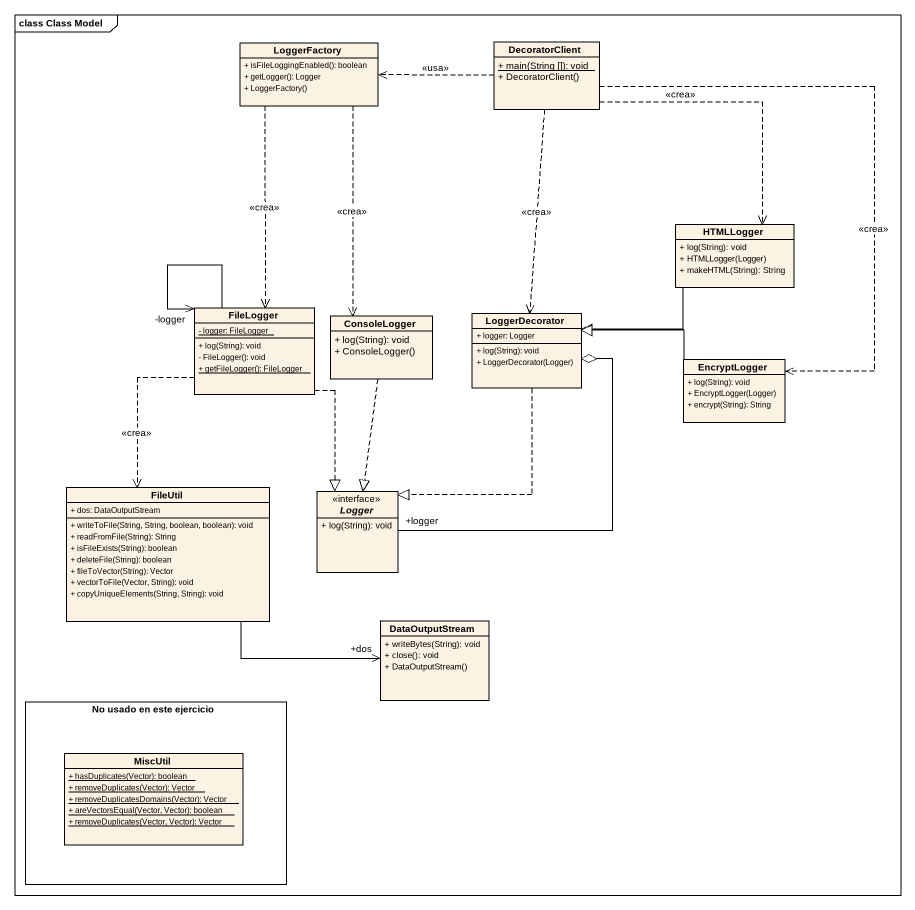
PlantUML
@startuml
mainframe class Class Model
hide circle
hide empty members
skinparam classAttributeIconSize 0
class LoggerFactory {
  + isFileLoggingEnabled(): boolean
  + getLogger(): Logger
  + LoggerFactory()
}
class DecoratorClient {
  {static} + main(String []): void
  + DecoratorClient()
}
class HTMLLogger {
  + log(String): void
  + HTMLLogger(Logger)
  + makeHTML(String): String
}
class FileLogger {
  {static} - logger: FileLogger
  + log(String): void
  - FileLogger(): void
  {static} + getFileLogger(): FileLogger
}
class ConsoleLogger {
  + log(String): void
  + ConsoleLogger()
}
class LoggerDecorator {
  + logger: Logger
  + log(String): void
  + LoggerDecorator(Logger)
}
class EncryptLogger {
  + log(String): void
  + EncryptLogger(Logger)
  + encrypt(String): String
}
class FileUtil {
  + dos: DataOutputStream
  + writeToFile(String, String, boolean, boolean): void
  + readFromFile(String): String
  + isFileExists(String): boolean
  + deleteFile(String): boolean
  + fileToVector(String): Vector
  + vectorToFile(Vector, String): void
  + copyUniqueElements(String, String): void
}
interface Logger {
  + log(String): void
}
class DataOutputStream {
  + writeBytes(String): void
  + close(): void
  + DataOutputStream()
}
rectangle "No usado en este ejercicio" as No_usado_en_este_ejercicio {
  class MiscUtil {
    {static} + hasDuplicates(Vector): boolean
    {static} + removeDuplicates(Vector): Vector
    {static} + removeDuplicatesDomains(Vector): Vector
    {static} + areVectorsEqual(Vector, Vector): boolean
    {static} + removeDuplicates(Vector, Vector): Vector
  }
}
LoggerFactory ..> FileLogger : <<crea>>
LoggerFactory ..> ConsoleLogger : <<crea>>
DecoratorClient .left.> LoggerFactory : <<usa>>
DecoratorClient ..> HTMLLogger : <<crea>>
DecoratorClient ..> LoggerDecorator : <<crea>>
DecoratorClient ..> EncryptLogger : <<crea>>
HTMLLogger -left-|> LoggerDecorator
FileLogger --> "-logger" FileLogger
FileLogger ..> FileUtil : <<crea>>
FileLogger ..|> Logger
ConsoleLogger ..|> Logger
LoggerDecorator ..|> Logger
EncryptLogger -left-|> LoggerDecorator
FileUtil -right-> "+dos" DataOutputStream
Logger "+logger" -up-o LoggerDecorator
@enduml
